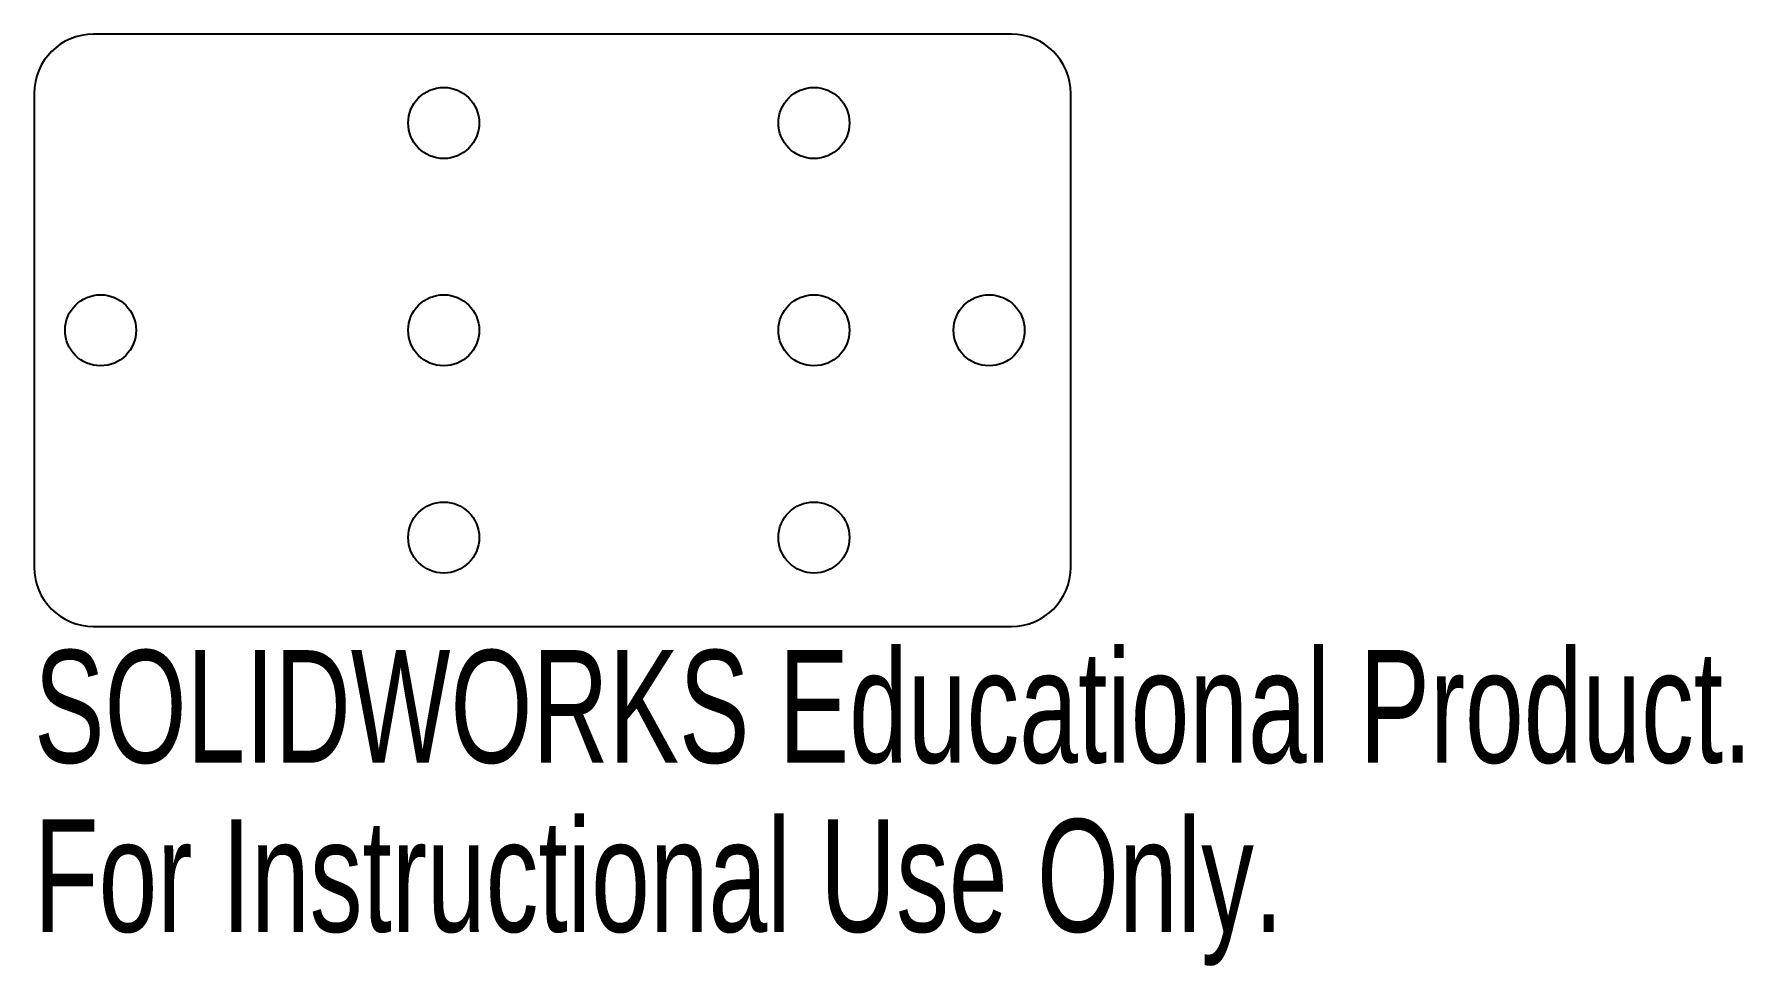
# Model space of a CAD drawing. Header units: inches. Extents: x -0.2 to 2.68, y -2.2 to -0.63.
import ezdxf

# ---------------------------------------------------------------- set-up
doc = ezdxf.new("R2010")
doc.units = ezdxf.units.IN
doc.header["$MEASUREMENT"] = 0
doc.styles.add('SLDTEXTSTYLE0', font='TXT', dxfattribs={"width": 0.7})

msp = doc.modelspace()

# ---------------------------------------------------------------- linework, layer by layer
at = {"color": 7, "linetype": 'Continuous', "lineweight": 25}
for p, q in [((1.45, -0.6256), (-0.1, -0.6256)), ((-0.2, -0.7256), (-0.2, -1.5256)), ((1.55, -1.5256), (1.55, -0.7256)), ((-0.1, -1.6256), (1.45, -1.6256))]:
    msp.add_line(p, q, dxfattribs=at)
for centre in [(0.4914, -0.7756), (1.1164, -0.7756), (-0.0879, -1.1256), (0.4914, -1.1256), (1.1164, -1.1256), (1.4121, -1.1256), (0.4914, -1.4756), (1.1164, -1.4756)]:
    msp.add_circle(centre, 0.06, dxfattribs=at)
for centre, start, end in [((-0.1, -0.7256), 90, 180), ((1.45, -0.7256), 0, 90), ((-0.1, -1.5256), 180, 270), ((1.45, -1.5256), 270, 0)]:
    msp.add_arc(centre, 0.1, start, end, dxfattribs=at)

# ---------------------------------------------------------------- texts
at = {"color": 7, "linetype": 'Continuous', "char_height": 0.1903, "attachment_point": 1, "style": 'SLDTEXTSTYLE0'}
for s, insert in [('SOLIDWORKS Educational Product.', (-0.2, -1.6657)), ('For Instructional Use Only.', (-0.2, -1.9512))]:
    msp.add_mtext(s, dxfattribs=dict(at, insert=insert))

doc.saveas('drawing.dxf')
